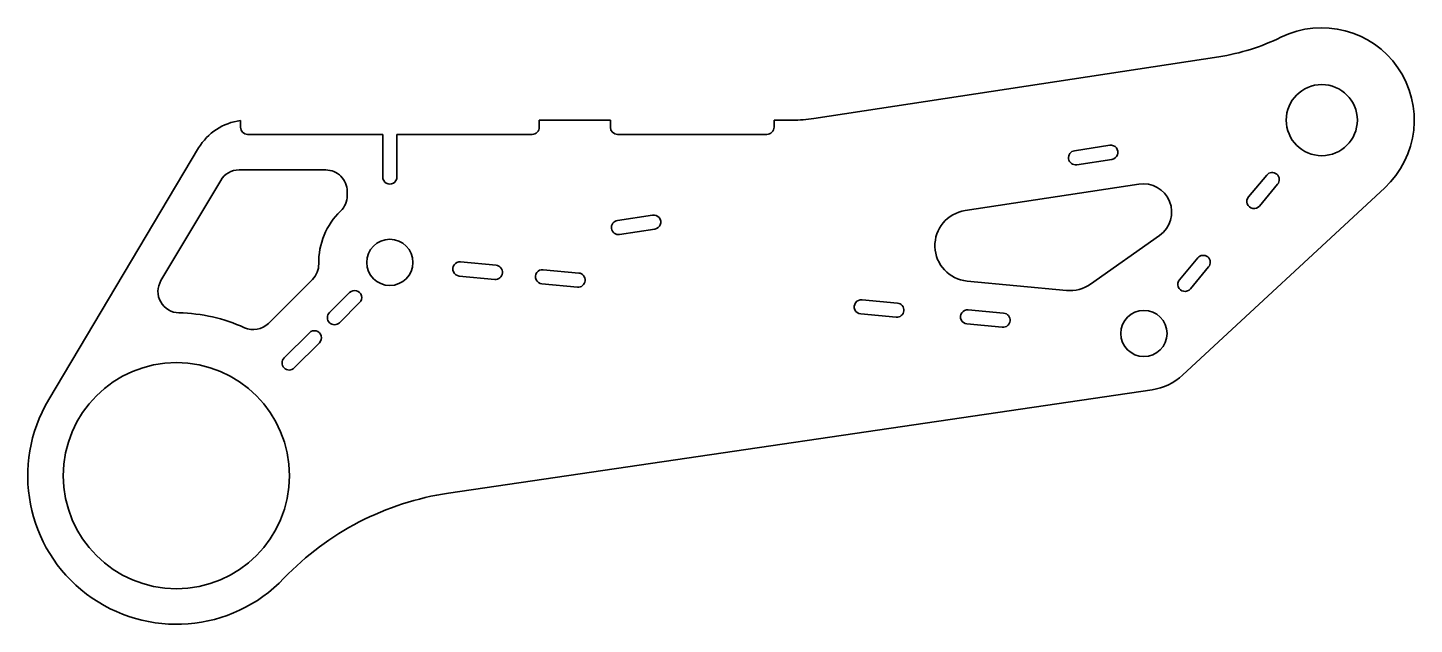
# Model space of a CAD drawing. Extents: x 59 to 254, y 66 to 150.
import ezdxf

# ---------------------------------------------------------------- set-up
doc = ezdxf.new("R2010")
doc.units = 0

msp = doc.modelspace()

# ---------------------------------------------------------------- linework, layer by layer
at = {"color": 7, "lineweight": 35}
for p, q in [((226.444092, 145.436768), (169.532928, 136.748047)), ((141.917252, 134.518951), (162.917252, 134.518951)), ((83.043961, 132.612595), (61.960785, 97.213593)), ((190.779419, 123.806381), (215.214615, 127.536949)), ((221.356689, 100.65274), (249.756348, 126.986366)), ((118.16317, 84.057312), (217.081207, 98.60408))]:
    msp.add_line(p, q, dxfattribs=at)
at = {"color": 7, "lineweight": 35, "ltscale": 0.023431}
msp.add_line((88.917252, 135.518951), (88.917252, 136.456207), dxfattribs=at)
at = {"color": 7, "lineweight": 35, "ltscale": 0.25}
msp.add_line((140.917252, 136.518951), (130.917252, 136.518951), dxfattribs=at)
at = {"color": 7, "lineweight": 35, "ltscale": 0.025}
for p, q in [((130.917252, 135.518951), (130.917252, 136.518951)), ((140.917252, 136.518951), (140.917252, 135.518951)), ((163.917252, 135.518951), (163.917252, 136.518951))]:
    msp.add_line(p, q, dxfattribs=at)
at = {"color": 7, "lineweight": 35, "ltscale": 0.06493}
msp.add_line((166.514465, 136.518951), (163.917252, 136.518951), dxfattribs=at)
at = {"color": 7, "lineweight": 35, "ltscale": 0.475}
for p, q in [((108.917252, 134.518951), (89.917252, 134.518951)), ((110.917252, 134.518951), (129.917252, 134.518951))]:
    msp.add_line(p, q, dxfattribs=at)
at = {"color": 7, "lineweight": 35, "ltscale": 0.15}
for p, q in [((108.917252, 128.518951), (108.917252, 134.518951)), ((110.917252, 134.518951), (110.917252, 128.518951))]:
    msp.add_line(p, q, dxfattribs=at)
at = {"color": 7, "lineweight": 35, "ltscale": 0.125}
for p, q in [((211.109955, 132.979813), (206.167236, 132.225189)), ((206.469086, 130.248108), (211.411804, 131.002716)), ((146.854507, 123.169815), (141.911774, 122.415199)), ((142.213623, 120.43811), (147.156357, 121.192719)), ((124.844292, 116.115181), (119.866394, 116.584793)), ((136.465393, 115.018852), (131.487488, 115.488464)), ((119.678551, 114.593636), (124.656448, 114.124023)), ((131.299652, 113.497307), (136.277542, 113.027695)), ((181.266464, 110.792336), (176.288574, 111.261948)), ((176.100723, 109.27079), (181.078613, 108.801178)), ((196.200165, 109.383499), (191.22226, 109.853104)), ((191.034424, 107.861946), (196.012314, 107.392334)), ((98.603546, 106.619461), (95.068008, 103.083923)), ((96.482224, 101.669708), (100.017761, 105.205246))]:
    msp.add_line(p, q, dxfattribs=at)
at = {"color": 7, "lineweight": 35, "ltscale": 0.304779}
msp.add_line((88.726074, 129.518951), (100.917252, 129.518951), dxfattribs=at)
at = {"color": 7, "lineweight": 35, "ltscale": 0.1}
for p, q in [((233.175751, 128.791199), (230.615021, 125.718323)), ((232.151459, 124.437958), (234.712189, 127.510834)), ((223.47554, 117.150948), (220.91481, 114.078072)), ((222.451248, 112.797699), (225.011978, 115.870575)), ((104.260399, 112.276306), (101.431969, 109.447884)), ((102.846184, 108.033669), (105.674606, 110.862099))]:
    msp.add_line(p, q, dxfattribs=at)
at = {"color": 7, "lineweight": 35, "ltscale": 0.410378}
msp.add_line((77.748901, 113.950836), (86.14859, 128.054062), dxfattribs=at)
at = {"color": 7, "lineweight": 35, "ltscale": 0.015479}
msp.add_line((103.917252, 126.518951), (103.917252, 125.89978), dxfattribs=at)
at = {"color": 7, "lineweight": 35, "ltscale": 0.29732}
msp.add_line((218.124252, 120.314339), (208.406555, 113.458298), dxfattribs=at)
at = {"color": 7, "lineweight": 35, "ltscale": 0.218989}
msp.add_line((99.041367, 114.128342), (92.847412, 107.934387), dxfattribs=at)
at = {"color": 7, "lineweight": 35, "ltscale": 0.351305}
msp.add_line((205.05452, 112.565941), (191.064423, 113.885757), dxfattribs=at)
at = {"color": 7, "lineweight": 35}
for centre, radius in [((240.917252, 136.518951), 5), ((109.917252, 116.518951), 3.25), ((215.917252, 106.518951), 3.25), ((79.917252, 86.518951), 15.9)]:
    msp.add_circle(centre, radius, dxfattribs=at)
for centre, radius, start, end in [((221.916397, 175.09314), 30, 278.680417, 296.223921), ((240.917252, 136.518951), 13, 312.838264, 116.22392), ((89.917252, 128.518951), 8, 97.180758, 149.222531), ((166.514465, 156.518951), 20, 269.999997, 278.680417), ((89.917252, 135.518951), 1, 180.000005, 269.999997), ((129.917252, 135.518951), 1, 269.999997, 360), ((141.917252, 135.518951), 1, 180.000005, 269.999997), ((162.917252, 135.518951), 1, 269.999997, 0), ((211.260895, 131.991257), 1, 278.680417, 98.680422), ((206.318161, 131.236649), 1, 98.680422, 278.680417), ((88.726074, 126.518951), 3, 90.000003, 149.222531), ((100.917252, 126.518951), 3, 0, 90.000003), ((233.94397, 128.151016), 1, 320.194429, 140.194428), ((109.917252, 128.518951), 1, 179.999995, 360), ((215.818298, 123.582764), 4, 305.203786, 98.680422), ((100.917252, 125.89978), 3, 313.813062, 0), ((231.38324, 125.07814), 1, 140.194428, 320.194429), ((109.917252, 116.518951), 10, 133.813064, 181.186945), ((147.005432, 122.181267), 1, 278.680417, 98.680422), ((191.534027, 118.863655), 5, 98.680422, 264.610691), ((142.062698, 121.426651), 1, 98.680422, 278.680417), ((224.243759, 116.510757), 1, 320.194429, 140.194428), ((96.920044, 116.249664), 3, 314.999999, 1.186939), ((119.772476, 115.589218), 1, 84.61069, 264.610691), ((124.750366, 115.119598), 1, 264.610691, 84.61069), ((131.39357, 114.492882), 1, 84.61069, 264.610691), ((136.37146, 114.02327), 1, 264.610691, 84.61069), ((80.326378, 112.415718), 3, 149.222531, 269.094895), ((205.524139, 117.543839), 5, 264.610691, 305.203786), ((221.683029, 113.437889), 1, 140.194428, 320.194429), ((104.967499, 111.569206), 1, 314.999999, 135), ((176.194641, 110.266365), 1, 84.61069, 264.610691), ((79.917252, 86.518951), 22.9, 65.333888, 89.094893), ((102.139076, 108.740776), 1, 135, 314.999999), ((181.172546, 109.796753), 1, 264.610691, 84.61069), ((191.128342, 108.857529), 1, 84.61069, 264.610691), ((196.106232, 108.387917), 1, 264.610691, 84.61069), ((90.726089, 110.05571), 3, 245.333896, 314.999999), ((99.310654, 105.912354), 1, 314.999999, 135), ((95.775116, 102.376816), 1, 135, 314.999999), ((215.917252, 106.518951), 8, 278.365886, 312.838264), ((79.917252, 86.518951), 20.9, 149.222531, 316.350378), ((123.982925, 44.482941), 40, 98.365885, 136.350383)]:
    msp.add_arc(centre, radius, start, end, dxfattribs=at)

doc.saveas('drawing.dxf')
